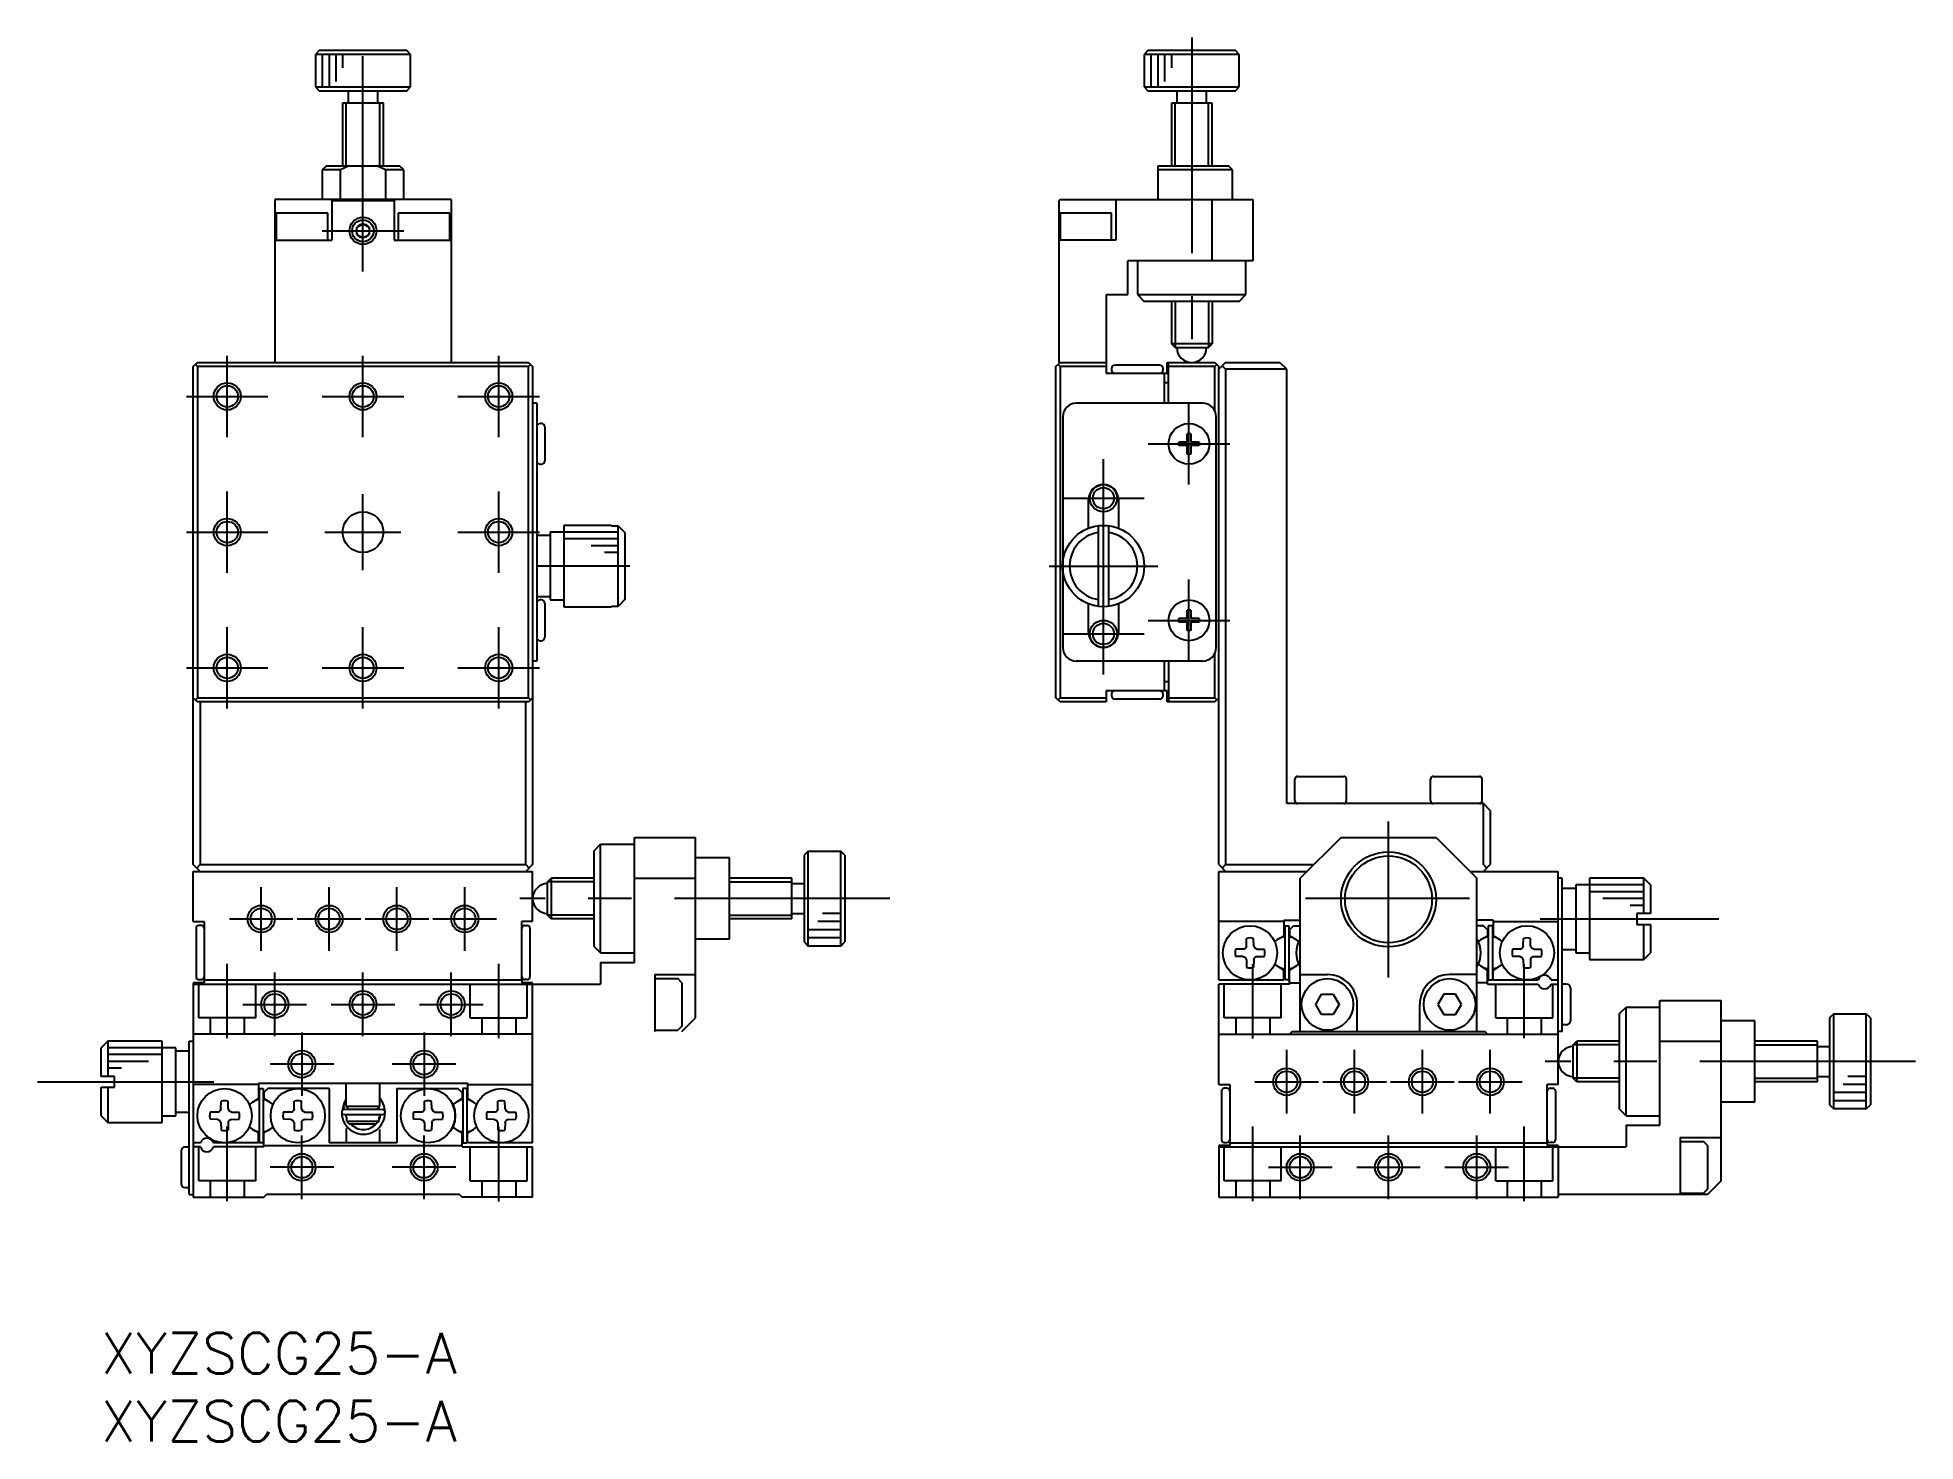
# Model space of a CAD drawing. Extents: x -5 to 134, y -8 to 95.
import ezdxf

# ---------------------------------------------------------------- set-up
doc = ezdxf.new("R2010")
doc.units = 0
doc.header["$LTSCALE"] = 0.5
doc.linetypes.add('CENTER', pattern=[50.8, 31.75, -6.35, 6.35, -6.35])
doc.linetypes.add('DASHED', pattern=[19.05, 12.7, -6.35])
for name, color, linetype in [('MSM_CENTER', 1, 'CENTER'), ('MSM_CONTINUOUS', 7, 'CONTINUOUS'), ('MSM_DASHED', 4, 'DASHED'), ('MSM_NARROW', 5, 'CONTINUOUS'), ('MSM_PART_NUMBER', 7, 'CONTINUOUS')]:
    doc.layers.add(name, color=color, linetype=linetype)
doc.styles.get("Standard").update_dxf_attribs({"font": 'txt.shx', "height": 3, "bigfont": 'bigfont.shx'})

msp = doc.modelspace()

# ---------------------------------------------------------------- linework, layer by layer
at = {"layer": 'MSM_CENTER'}
for p, q in [((19.300001, 78.2), (19.300001, 95.44)), ((80.356036, 95.44), (80.356036, 71.5)), ((16.300001, 81.2), (22.300001, 81.2)), ((9.300001, 66), (9.300001, 72)), ((19.300001, 66), (19.300001, 72)), ((29.300001, 66), (29.300001, 72)), ((6.300001, 69), (12.300001, 69)), ((16.300001, 69), (22.300001, 69)), ((26.300001, 69), (32.300001, 69)), ((80.156036, 62.5), (80.156036, 68.5)), ((77.156036, 65.5), (83.156036, 65.5)), ((73.856036, 48.5), (73.856036, 64.5)), ((9.300001, 56), (9.300001, 62)), ((19.300001, 56.2), (19.300001, 61.8)), ((29.300001, 56), (29.300001, 62)), ((70.856036, 61.5), (76.856036, 61.5)), ((6.300001, 59), (12.300001, 59)), ((16.500001, 59), (22.100001, 59)), ((26.300001, 59), (32.300001, 59)), ((38.950001, 56.5), (32.100001, 56.5)), ((69.856036, 56.5), (77.856036, 56.5)), ((80.156036, 49.5), (80.156036, 55.5)), ((9.300001, 46), (9.300001, 52)), ((19.300001, 46), (19.300001, 52)), ((29.300001, 46), (29.300001, 52)), ((70.856036, 51.5), (76.856036, 51.5)), ((77.156036, 52.5), (83.156036, 52.5)), ((6.300001, 49), (12.300001, 49)), ((16.300001, 49), (22.300001, 49)), ((26.300001, 49), (32.300001, 49)), ((94.856036, 26.195501), (94.856036, 37.680002)), ((11.800001, 28.156902), (11.800001, 32.843098)), ((16.800001, 28.156902), (16.800001, 32.843098)), ((21.800001, 28.156902), (21.800001, 32.843098)), ((26.800001, 28.156902), (26.800001, 32.843098)), ((58.122149, 32.000001), (30.845162, 32.000001)), ((100.815735, 32.000001), (88.750437, 32.000001)), ((9.456903, 30.5), (14.143099, 30.5)), ((14.456903, 30.5), (19.143099, 30.5)), ((19.456903, 30.5), (24.143099, 30.5)), ((24.456903, 30.5), (29.143099, 30.5)), ((106.023046, 30.5), (119.183559, 30.5)), ((9.300001, 21.707683), (9.300001, 27.2)), ((12.800001, 21.856902), (12.800001, 26.543098)), ((19.300001, 21.856902), (19.300001, 26.543098)), ((25.800001, 21.856902), (25.800001, 26.543098)), ((29.300001, 21.707683), (29.300001, 27.2)), ((84.856033, 21.681053), (84.856033, 27.173371)), ((104.856036, 21.707683), (104.856036, 27.2)), ((10.456903, 24.2), (15.143099, 24.2)), ((16.956903, 24.2), (21.643099, 24.2)), ((23.456903, 24.2), (28.143099, 24.2)), ((14.800001, 22.143098), (14.800001, 17.456902)), ((23.800001, 22.143098), (23.800001, 17.456902)), ((87.356036, 16.156902), (87.356036, 20.843098)), ((92.356036, 16.156902), (92.356036, 20.843098)), ((97.356036, 16.156902), (97.356036, 20.843098)), ((102.356036, 16.156902), (102.356036, 20.843098)), ((17.143099, 19.8), (12.456903, 19.8)), ((26.143099, 19.8), (21.456903, 19.8)), ((133.678184, 20.000001), (106.401197, 20.000001)), ((-4.67617, 18.5), (8.322807, 18.5)), ((85.012938, 18.5), (89.699134, 18.5)), ((90.012938, 18.5), (94.699134, 18.5)), ((95.012938, 18.5), (99.699134, 18.5)), ((100.012938, 18.5), (104.699134, 18.5)), ((9.300001, 9.707682), (9.300001, 15.2)), ((14.800001, 9.856902), (14.800001, 14.543098)), ((23.800001, 9.856902), (23.800001, 14.543098)), ((29.300004, 9.681053), (29.300004, 15.173371)), ((84.856036, 9.707683), (84.856036, 15.2)), ((88.356036, 9.856902), (88.356036, 14.543098)), ((94.856036, 9.856902), (94.856036, 14.543098)), ((101.356036, 9.856902), (101.356036, 14.543098)), ((104.856036, 9.707683), (104.856036, 15.2)), ((17.143099, 12.2), (12.456903, 12.2)), ((26.143099, 12.2), (21.456903, 12.2)), ((86.012938, 12.2), (90.699134, 12.2)), ((92.512938, 12.2), (97.199134, 12.2)), ((99.012938, 12.2), (103.699134, 12.2))]:
    msp.add_line(p, q, dxfattribs=at)
at = {"layer": 'MSM_CONTINUOUS'}
for p, q in [((16.100001, 94.5), (15.800001, 94.2)), ((22.800001, 94.2), (15.800001, 94.2)), ((15.800001, 94.2), (15.800001, 91.8)), ((16.100001, 94.5), (22.500001, 94.5)), ((22.800001, 94.2), (22.500001, 94.5)), ((22.800001, 91.8), (22.800001, 94.2)), ((77.156036, 94.5), (76.856036, 94.2)), ((83.856036, 94.2), (76.856036, 94.2)), ((76.856036, 94.2), (76.856036, 91.8)), ((77.156036, 94.5), (83.556036, 94.5)), ((83.856036, 94.2), (83.556036, 94.5)), ((83.856036, 91.8), (83.856036, 94.2)), ((15.800001, 91.8), (22.800001, 91.8)), ((15.800001, 91.8), (16.100001, 91.5)), ((22.500001, 91.5), (16.100001, 91.5)), ((18.200001, 91.5), (18.200001, 90.6)), ((20.400001, 90.6), (20.400001, 91.5)), ((22.500001, 91.5), (22.800001, 91.8)), ((76.856036, 91.8), (83.856036, 91.8)), ((76.856036, 91.8), (77.156036, 91.5)), ((83.556036, 91.5), (77.156036, 91.5)), ((79.256036, 91.5), (79.256036, 90.6)), ((81.456036, 90.6), (81.456036, 91.5)), ((83.556036, 91.5), (83.856036, 91.8)), ((17.800001, 90.6), (17.800001, 86.000019)), ((20.800001, 90.6), (17.800001, 90.6)), ((20.800001, 86.000019), (20.800001, 90.6)), ((81.856036, 90.6), (78.856036, 90.6)), ((78.856036, 90.6), (78.856036, 86.000019)), ((81.856036, 86.000019), (81.856036, 90.6)), ((16.600001, 86), (16.300001, 85.7)), ((16.600001, 86), (22.000001, 86)), ((18.280197, 86), (17.641689, 85.7)), ((20.958314, 85.7), (20.319805, 86)), ((22.300001, 85.7), (22.000001, 86)), ((77.856036, 86), (83.056036, 86)), ((77.856036, 86), (77.856036, 83.5)), ((83.356036, 85.7), (83.056036, 86)), ((17.641689, 85.7), (16.300001, 85.7)), ((16.300001, 85.7), (16.300001, 83.5)), ((17.641689, 83.5), (17.641689, 85.7)), ((22.300001, 85.7), (20.958314, 85.7)), ((20.958314, 85.7), (20.958314, 83.5)), ((22.300001, 83.5), (22.300001, 85.7)), ((83.356036, 85.7), (77.856036, 85.7)), ((83.356036, 83.5), (83.356036, 85.7)), ((25.800001, 83.5), (12.800001, 83.5)), ((12.800001, 83.5), (12.800001, 71.5)), ((17.000001, 83.5), (17.000001, 80.5)), ((21.600001, 83.4), (17.000001, 83.4)), ((21.600001, 83.5), (21.600001, 80.5)), ((25.800001, 83.5), (25.800001, 71.5)), ((70.656036, 83.5), (70.556036, 83.4)), ((70.556036, 83.4), (70.556036, 71.5)), ((70.656036, 83.5), (84.856036, 83.5)), ((74.756036, 83.5), (74.756036, 80.5)), ((81.856036, 79), (81.856036, 83.5)), ((84.856036, 83.5), (84.856036, 79)), ((16.699923, 82.5), (12.900001, 82.5)), ((12.900001, 82.5), (12.900001, 80.5)), ((16.700001, 80.5), (16.700001, 82.5)), ((18.850001, 81.459806), (19.300001, 81.719614)), ((19.300001, 81.719615), (19.750001, 81.459807)), ((25.699923, 82.5), (21.900001, 82.5)), ((21.900001, 82.5), (21.900001, 80.5)), ((25.700001, 80.5), (25.700001, 82.5)), ((70.656036, 82.5), (70.656036, 80.5)), ((74.456036, 82.5), (70.656036, 82.5)), ((74.456036, 80.5), (74.456036, 82.5)), ((12.800001, 80.5), (17.000001, 80.5)), ((18.850001, 80.940192), (18.850001, 81.459807)), ((18.850001, 80.940192), (19.300001, 80.680384)), ((19.300001, 80.680384), (19.750001, 80.940192)), ((19.750001, 81.459807), (19.750001, 80.940192)), ((21.600001, 80.5), (25.800001, 80.5)), ((74.756036, 80.5), (70.556036, 80.5)), ((75.656036, 76.5), (75.656036, 79)), ((84.856036, 79), (75.656036, 79)), ((76.356036, 79), (76.356036, 76.5)), ((84.356036, 76.5), (84.356036, 79)), ((74.056036, 76.5), (75.656036, 76.5)), ((74.056036, 76.5), (74.056036, 70.7)), ((76.356036, 76.5), (76.856036, 76)), ((76.356036, 76.5), (84.356036, 76.5)), ((83.856036, 76), (84.356036, 76.5)), ((83.856036, 76), (76.856036, 76)), ((78.856036, 76.000001), (78.856036, 72.8705)), ((81.856036, 76.000001), (81.856036, 72.8705)), ((81.856036, 72.8705), (78.856036, 72.8705)), ((78.856036, 72.8705), (79.126536, 72.6)), ((79.126536, 72.6), (81.585536, 72.6)), ((81.585536, 72.6), (81.856036, 72.8705)), ((6.800001, 71.2), (7.100001, 71.5)), ((6.800001, 34.5), (6.800001, 71.2)), ((7.100001, 71.2), (6.950001, 71.35)), ((7.100001, 71.5), (31.500001, 71.5)), ((31.500001, 71.2), (7.100001, 71.2)), ((7.100001, 71.2), (7.100001, 46.8)), ((31.500001, 71.5), (31.800001, 71.2)), ((31.500001, 71.2), (31.650001, 71.35)), ((31.500001, 46.8), (31.500001, 71.2)), ((31.800001, 71.2), (31.800001, 34.5)), ((70.356036, 71.2), (70.656036, 71.5)), ((70.356036, 46.8), (70.356036, 71.2)), ((70.656036, 71.2), (70.506036, 71.35)), ((70.556036, 71.5), (74.056036, 71.5)), ((70.656036, 71.2), (70.656036, 46.8)), ((74.056036, 71.2), (70.656036, 71.2)), ((74.056036, 70.7), (78.556036, 70.7)), ((74.456036, 71.05), (74.456036, 70.95)), ((78.006036, 71.3), (74.706036, 71.3)), ((78.256036, 70.95), (78.256036, 71.05)), ((78.356036, 68.5), (78.356036, 70.7)), ((78.556036, 70.7), (78.556036, 71.5)), ((78.556036, 71.5), (82.056036, 71.5)), ((78.656036, 68.5), (78.656036, 71.5)), ((82.056036, 71.2), (78.656036, 71.2)), ((82.056036, 71.5), (82.356036, 71.2)), ((82.206036, 71.35), (82.056036, 71.2)), ((82.056036, 67.935889), (82.056036, 71.2)), ((82.856036, 71.5), (82.356036, 71)), ((82.356036, 34.5), (82.356036, 71.2)), ((82.606036, 71.25), (82.856036, 71)), ((82.856036, 71.5), (86.856036, 71.5)), ((82.856036, 71), (82.856036, 34.5)), ((87.356036, 71), (82.856036, 71)), ((87.356036, 71), (86.856036, 71.5)), ((87.356036, 39), (87.356036, 71)), ((78.656036, 70), (78.356036, 70)), ((32.100001, 68.5), (31.800001, 68.5)), ((32.100001, 68.5), (32.100001, 49.5)), ((81.156036, 68.5), (71.856036, 68.5)), ((32.450001, 67), (32.350001, 67)), ((32.700001, 66.75), (32.700001, 64.25)), ((70.856036, 67.5), (70.856036, 50.5)), ((82.156036, 50.5), (82.156036, 67.5)), ((79.406036, 65.375), (79.406036, 65.625)), ((80.031036, 65.625), (79.406036, 65.625)), ((80.031036, 65.375), (79.406036, 65.375)), ((80.031036, 65.625), (80.031036, 66.25)), ((80.281036, 66.25), (80.031036, 66.25)), ((80.031036, 64.75), (80.031036, 65.375)), ((80.281036, 66.25), (80.281036, 65.625)), ((80.906036, 65.625), (80.281036, 65.625)), ((80.281036, 65.375), (80.281036, 64.75)), ((80.906036, 65.375), (80.281036, 65.375)), ((80.906036, 65.625), (80.906036, 65.375)), ((32.350001, 64), (32.450001, 64)), ((80.281036, 64.75), (80.031036, 64.75)), ((72.756036, 59.291057), (72.756036, 61.4)), ((74.956036, 61.4), (74.956036, 59.291057)), ((37.600001, 59.5), (34.100001, 59.5)), ((34.100001, 59.5), (34.100001, 53.5)), ((37.600001, 59.5), (37.600001, 59.473213)), ((33.100001, 58.75), (32.100001, 58.75)), ((34.100001, 59), (33.100001, 59)), ((33.100001, 59), (33.100001, 54)), ((37.600001, 59.473213), (38.100001, 59.473213)), ((38.100001, 53.526786), (38.100001, 59.473213)), ((38.100001, 59.473213), (38.600001, 58.967792)), ((38.600001, 58.967792), (38.600001, 54.032207)), ((73.456036, 59.473213), (73.456036, 53.526786)), ((74.256036, 53.526786), (74.256036, 59.473213)), ((32.100001, 54.25), (33.100001, 54.25)), ((32.450001, 54), (32.350001, 54)), ((33.100001, 54), (34.100001, 54)), ((38.600001, 54.032207), (38.100001, 53.526786)), ((32.700001, 53.75), (32.700001, 51.25)), ((34.100001, 53.5), (37.600001, 53.5)), ((37.600001, 53.526786), (37.600001, 53.5)), ((38.100001, 53.526786), (37.600001, 53.526786)), ((72.756036, 51.6), (72.756036, 53.708942)), ((74.956036, 53.708942), (74.956036, 51.6)), ((79.406036, 52.375), (79.406036, 52.625)), ((80.031036, 52.625), (79.406036, 52.625)), ((80.031036, 52.625), (80.031036, 53.25)), ((80.281036, 53.25), (80.031036, 53.25)), ((80.281036, 53.25), (80.281036, 52.625)), ((80.906036, 52.625), (80.281036, 52.625)), ((80.906036, 52.625), (80.906036, 52.375)), ((80.031036, 52.375), (79.406036, 52.375)), ((80.031036, 51.75), (80.031036, 52.375)), ((80.281036, 51.75), (80.031036, 51.75)), ((80.281036, 52.375), (80.281036, 51.75)), ((80.906036, 52.375), (80.281036, 52.375)), ((32.350001, 51), (32.450001, 51)), ((82.056036, 46.8), (82.056036, 50.06411)), ((32.100001, 49.5), (31.800001, 49.5)), ((81.156036, 49.5), (71.856036, 49.5)), ((78.356036, 47.3), (78.356036, 49.5)), ((78.656036, 49.5), (78.656036, 46.5)), ((78.556036, 47.3), (74.056036, 47.3)), ((74.056036, 47.3), (74.056036, 46.5)), ((74.456036, 47.05), (74.456036, 46.95)), ((78.256036, 46.95), (78.256036, 47.05)), ((78.356036, 48), (78.656036, 48)), ((78.556036, 46.5), (78.556036, 47.3)), ((6.800001, 46.8), (7.100001, 46.5)), ((6.950001, 46.65), (7.100001, 46.8)), ((7.100001, 46.8), (31.500001, 46.8)), ((31.500001, 46.5), (7.100001, 46.5)), ((7.300001, 46.5), (7.300001, 34.5)), ((31.300001, 34.5), (31.300001, 46.5)), ((31.650001, 46.65), (31.500001, 46.8)), ((31.500001, 46.5), (31.800001, 46.8)), ((70.656036, 46.5), (70.356036, 46.8)), ((70.506036, 46.65), (70.656036, 46.8)), ((70.656036, 46.8), (74.056036, 46.8)), ((74.056036, 46.5), (70.656036, 46.5)), ((78.006036, 46.7), (74.706036, 46.7)), ((82.056036, 46.5), (78.556036, 46.5)), ((78.656036, 46.8), (82.056036, 46.8)), ((82.056036, 46.8), (82.206036, 46.65)), ((82.356036, 46.8), (82.056036, 46.5)), ((87.956036, 39.2), (87.956036, 40.8)), ((88.156036, 41), (91.556036, 41)), ((91.756036, 39.2), (91.756036, 40.8)), ((97.956036, 39.2), (97.956036, 40.8)), ((98.156036, 41), (101.556036, 41)), ((101.756036, 39.2), (101.756036, 40.8)), ((101.856036, 39), (87.356036, 39)), ((101.856036, 34.5), (101.856036, 39)), ((102.356036, 38.5), (101.856036, 39)), ((102.356036, 38.5), (102.356036, 34.5)), ((36.300002, 35.500001), (36.800002, 36.000001)), ((36.800002, 28.000002), (36.800002, 36.000001)), ((36.800002, 36.000001), (39.300002, 36.000001)), ((39.300002, 36.500001), (43.800002, 36.500001)), ((39.300002, 27.3), (39.300002, 36.500001)), ((43.800002, 23.2), (43.800002, 36.500001)), ((91.356036, 36.500001), (88.356036, 33.500001)), ((91.356036, 36.500001), (98.356036, 36.500001)), ((98.356036, 36.500001), (101.356036, 33.500001)), ((36.300002, 35.500001), (36.300002, 28.500002)), ((46.300002, 35.000001), (43.800002, 35.000001)), ((46.300002, 29.000001), (46.300002, 35.000001)), ((52.100002, 35.500001), (51.800002, 35.200001)), ((51.800002, 35.200001), (51.800002, 28.800001)), ((52.100002, 28.500001), (52.100002, 35.500001)), ((52.100002, 35.500001), (54.500002, 35.500001)), ((54.500002, 28.500001), (54.500002, 35.500001)), ((54.800002, 35.200001), (54.500002, 35.500001)), ((54.800002, 35.200001), (54.800002, 28.800001)), ((7.300001, 34), (6.800001, 34.5)), ((6.800001, 34), (31.800001, 34)), ((6.800001, 30.3), (6.800001, 34)), ((7.050001, 34.25), (7.300001, 34.5)), ((7.300001, 34.5), (31.300001, 34.5)), ((31.300001, 34.5), (31.550001, 34.25)), ((31.800001, 34.5), (31.300001, 34)), ((31.800001, 30.3), (31.800001, 34)), ((32.900001, 33.229501), (33.170501, 33.500001)), ((32.900001, 30.770501), (32.900001, 33.229501)), ((33.170501, 33.500001), (33.170501, 30.500001)), ((36.300002, 33.500001), (33.170501, 33.500001)), ((39.300002, 33.500001), (43.800002, 33.500001)), ((50.900002, 33.500001), (46.300002, 33.500001)), ((50.900002, 30.500001), (50.900002, 33.500001)), ((82.356036, 34.5), (82.856036, 34)), ((82.356036, 26.000002), (82.356036, 34)), ((82.356036, 34), (88.856035, 34)), ((82.856036, 34.5), (82.606036, 34.25)), ((82.856036, 34.5), (89.356035, 34.5)), ((88.356036, 22.2), (88.356036, 33.500001)), ((100.856037, 34), (107.356036, 34)), ((101.356036, 22.2), (101.356036, 33.500001)), ((102.106036, 34.25), (101.856036, 34.5)), ((101.856036, 34), (102.356036, 34.5)), ((107.356036, 18.3), (107.356036, 34)), ((107.656037, 33.5), (107.356036, 33.5)), ((107.656037, 22.2), (107.656037, 33.5)), ((113.656037, 33.5), (109.656037, 33.5)), ((109.656037, 33.5), (109.656037, 27.5)), ((113.656037, 30.9), (113.656037, 33.5)), ((114.156037, 33), (113.656037, 33.5)), ((50.900002, 33.100001), (51.800002, 33.100001)), ((108.656037, 32.75), (107.656037, 32.75)), ((109.656037, 33), (108.656037, 33)), ((108.656037, 33), (108.656037, 28)), ((114.156037, 33), (114.156037, 30.9)), ((33.170501, 30.500001), (32.900001, 30.770501)), ((36.300002, 30.500001), (33.170501, 30.500001)), ((50.900002, 30.500001), (46.300002, 30.500001)), ((50.900002, 30.900001), (51.800002, 30.900001)), ((113.156037, 30.9), (113.156037, 30.1)), ((114.156037, 30.9), (113.156037, 30.9)), ((6.800001, 30.3), (7.600003, 30.3)), ((7, 29.826631), (7, 26.226631)), ((7.4, 30.026631), (7.2, 30.026631)), ((7.6, 29.82663), (7.6, 26.22663)), ((7.600003, 30.3), (7.600003, 25.8)), ((31.000001, 26.000002), (31.000001, 30.3)), ((31.800001, 30.3), (31.000001, 30.3)), ((31.200001, 30.02663), (31.400001, 30.02663)), ((31.600001, 29.82663), (31.600001, 26.22663)), ((87.156034, 30.3), (82.356036, 30.3)), ((84.386126, 28.501259), (84.396033, 29.068831)), ((84.92594, 28.501259), (84.916033, 29.068831)), ((86.758725, 29.03453), (87.156034, 29.263917)), ((87.156034, 30.4), (87.156034, 29.263917)), ((87.156034, 30.4), (88.356036, 30.4)), ((87.206033, 30), (87.206033, 26)), ((87.206033, 30), (87.506033, 30)), ((87.506033, 30), (87.506033, 26)), ((87.556033, 29.7), (87.856033, 30)), ((87.556033, 29.7), (87.556033, 29.263917)), ((87.953342, 29.03453), (87.556033, 29.263917)), ((87.856033, 30), (88.356036, 30)), ((102.556036, 30.4), (101.356036, 30.4)), ((101.856037, 30), (101.356036, 30)), ((101.758731, 29.03453), (102.15604, 29.263917)), ((102.156037, 29.7), (101.856037, 30)), ((102.156037, 29.7), (102.156037, 29.263917)), ((102.206036, 30), (102.206036, 26)), ((102.506036, 30), (102.206036, 30)), ((102.506036, 30), (102.506036, 26)), ((102.556036, 30.4), (102.556036, 29.263917)), ((102.556036, 30.3), (107.356033, 30.3)), ((102.953348, 29.03453), (102.556039, 29.263917)), ((104.786129, 28.501259), (104.796036, 29.068831)), ((105.325943, 28.501259), (105.316036, 29.068831)), ((113.156037, 30.1), (114.156037, 30.1)), ((113.656037, 27.5), (113.656037, 30.1)), ((114.156037, 30.1), (114.156037, 28)), ((36.800002, 28.000002), (36.300002, 28.500002)), ((36.800002, 28.000002), (39.300002, 28.000002)), ((46.300002, 29.000001), (43.800002, 29.000001)), ((51.800002, 28.800001), (52.100002, 28.500001)), ((54.500002, 28.500001), (52.100002, 28.500001)), ((54.500002, 28.500001), (54.800002, 28.800001)), ((84.154775, 28.269907), (83.587202, 28.26)), ((84.154775, 27.730093), (83.587202, 27.74)), ((84.154775, 28.269907), (84.314854, 28.341179)), ((84.154775, 27.730093), (84.314854, 27.658821)), ((84.386126, 28.501259), (84.314854, 28.341179)), ((84.92594, 28.501259), (84.997212, 28.341179)), ((85.157292, 28.269907), (84.997212, 28.341179)), ((85.157292, 27.730093), (84.997212, 27.658821)), ((85.157292, 28.269907), (85.724864, 28.26)), ((85.157292, 27.730093), (85.724864, 27.74)), ((104.554778, 28.269907), (103.987205, 28.26)), ((104.554778, 27.730093), (103.987205, 27.74)), ((104.554778, 28.269907), (104.714857, 28.341179)), ((104.554778, 27.730093), (104.714857, 27.658821)), ((104.786129, 28.501259), (104.714857, 28.341179)), ((105.325943, 28.501259), (105.397215, 28.341179)), ((105.557295, 28.269907), (105.397215, 28.341179)), ((105.557295, 27.730093), (105.397215, 27.658821)), ((105.557295, 28.269907), (106.124867, 28.26)), ((105.557295, 27.730093), (106.124867, 27.74)), ((107.656037, 28.25), (108.656037, 28.25)), ((108.656037, 28), (109.656037, 28)), ((113.656037, 27.5), (114.156037, 28)), ((36.800001, 27.3), (39.300002, 27.3)), ((36.800001, 27.3), (36.800001, 25.7)), ((40.800002, 26.4), (40.800002, 22.2)), ((40.800002, 26.4), (43.800002, 26.4)), ((84.386126, 27.498742), (84.314854, 27.658821)), ((84.386126, 27.498742), (84.396033, 26.931169)), ((84.92594, 27.498742), (84.916033, 26.931169)), ((84.92594, 27.498742), (84.997212, 27.658821)), ((87.156034, 26.736085), (86.758726, 26.965472)), ((87.156034, 26.000002), (87.156034, 26.736085)), ((87.95334, 26.965472), (87.556033, 26.736085)), ((87.556033, 25.7), (87.556033, 26.733656)), ((88.356036, 26.4), (90.356036, 26.4)), ((101.356036, 26.4), (99.356036, 26.4)), ((101.758732, 26.965472), (102.15604, 26.736085)), ((102.156037, 25.7), (102.156037, 26.733656)), ((102.556036, 26.000002), (102.556036, 26.736085)), ((102.556039, 26.736085), (102.953346, 26.965472)), ((104.786129, 27.498742), (104.714857, 27.658821)), ((104.786129, 27.498742), (104.796036, 26.931169)), ((105.325943, 27.498742), (105.316036, 26.931169)), ((105.325943, 27.498742), (105.397215, 27.658821)), ((109.656037, 27.5), (113.656037, 27.5)), ((7.600003, 25.8), (6.800001, 25.8)), ((6.800001, 25.8), (6.800001, 10)), ((6.800001, 25.7), (36.800001, 25.7)), ((7.2, 26.026631), (7.4, 26.026631)), ((7.600003, 26.000002), (31.000001, 26.000002)), ((30.999999, 26.000002), (30.999999, 25.8)), ((31.800001, 25.8), (30.999999, 25.8)), ((31.400001, 26.02663), (31.200001, 26.02663)), ((31.800001, 14.000002), (31.800001, 25.8)), ((40.800002, 26.100001), (42.500001, 26.100001)), ((42.800002, 25.8), (42.500001, 26.100001)), ((42.800002, 25.8), (42.800002, 22.600001)), ((82.356036, 26.000002), (87.156034, 26.000002)), ((87.556033, 25.7), (82.356036, 25.7)), ((82.356036, 18.3), (82.356036, 25.7)), ((87.506033, 26), (87.206033, 26)), ((87.556033, 25.8), (88.356036, 25.8)), ((89.49001, 24.2), (89.923024, 24.95)), ((89.923024, 24.95), (90.789048, 24.95)), ((90.789048, 24.95), (91.222062, 24.2)), ((98.923024, 24.95), (98.49001, 24.2)), ((99.789048, 24.95), (98.923024, 24.95)), ((100.222062, 24.2), (99.789048, 24.95)), ((102.156037, 25.8), (101.356036, 25.8)), ((102.156037, 25.7), (105.879067, 25.7)), ((102.206036, 26), (102.506036, 26)), ((102.556036, 26.000002), (105.879067, 26.000002)), ((106.833005, 26.000002), (107.356036, 26.000002)), ((106.833006, 25.7), (107.356036, 25.7)), ((107.956037, 25.7), (107.656037, 25.7)), ((108.256037, 25.4), (108.256037, 23)), ((89.923024, 23.450001), (89.49001, 24.2)), ((91.222062, 24.2), (90.789048, 23.450001)), ((92.556036, 22.2), (92.556036, 24.2)), ((97.156036, 22.2), (97.156036, 24.2)), ((98.49001, 24.2), (98.923024, 23.450001)), ((99.789048, 23.450001), (100.222062, 24.2)), ((111.856037, 23.500001), (112.356037, 24.000001)), ((112.356037, 16.000002), (112.356037, 24.000001)), ((112.356037, 24.000001), (114.856037, 24.000001)), ((114.856037, 24.500001), (119.356037, 24.500001)), ((114.856037, 15.3), (114.856037, 24.500001)), ((119.356037, 11.2), (119.356037, 24.500001)), ((40.800002, 22.3), (42.500001, 22.3)), ((42.800002, 22.600001), (42.500001, 22.3)), ((42.800002, 22.2), (43.800002, 23.2)), ((87.756033, 22.2), (87.556033, 22)), ((87.756033, 22.2), (101.956036, 22.2)), ((90.789048, 23.450001), (89.923024, 23.450001)), ((98.923024, 23.450001), (99.789048, 23.450001)), ((102.156036, 22), (101.956036, 22.2)), ((107.656037, 22.2), (107.356036, 22.2)), ((107.956037, 22.7), (107.656037, 22.7)), ((111.856037, 23.500001), (111.856037, 16.500002)), ((121.856037, 23.000001), (119.356037, 23.000001)), ((121.856037, 17.000001), (121.856037, 23.000001)), ((127.656037, 23.500001), (127.356037, 23.200001)), ((127.356037, 23.200001), (127.356037, 16.800001)), ((127.656037, 16.500001), (127.656037, 23.500001)), ((127.656037, 23.500001), (130.056037, 23.500001)), ((130.056037, 16.500001), (130.056037, 23.500001)), ((130.356037, 23.200001), (130.056037, 23.500001)), ((130.356037, 23.200001), (130.356037, 16.800001)), ((0.5, 21.5), (0, 21)), ((0, 18.9), (0, 21)), ((0.5, 21.5), (0.5, 18.9)), ((4.5, 21.5), (0.5, 21.5)), ((4.5, 15.5), (4.5, 21.5)), ((5.5, 21), (4.5, 21)), ((5.5, 16), (5.5, 21)), ((6.5, 10.2), (6.5, 21.5)), ((6.5, 21.5), (6.800001, 21.5)), ((31.800001, 22), (6.800001, 22)), ((82.356036, 22), (107.356036, 22)), ((108.456036, 21.229501), (108.726536, 21.500001)), ((108.456036, 18.770501), (108.456036, 21.229501)), ((108.726536, 21.500001), (108.726536, 18.500001)), ((111.856037, 21.500001), (108.726536, 21.500001)), ((114.856037, 21.500001), (119.356037, 21.500001)), ((126.456037, 21.500001), (121.856037, 21.500001)), ((126.456037, 18.500001), (126.456037, 21.500001)), ((126.456037, 21.100001), (127.356037, 21.100001)), ((6.5, 20.75), (5.5, 20.75)), ((1, 18.9), (0, 18.9)), ((0, 16), (0, 18.1)), ((0, 18.1), (1, 18.1)), ((0.5, 18.1), (0.5, 15.5)), ((1, 18.1), (1, 18.9)), ((11.600001, 18.3), (6.800004, 18.3)), ((11.600001, 18.4), (27.000003, 18.4)), ((11.600001, 18.4), (11.600001, 17.263917)), ((11.650001, 18), (11.650001, 14)), ((11.650001, 18), (11.950001, 18)), ((11.950001, 18), (11.950001, 14)), ((12, 17.7), (12.3, 18)), ((16.800001, 18), (12.3, 18)), ((16.800001, 18), (16.800001, 14.000002)), ((18.030001, 18.4), (18.030001, 16.7)), ((20.530001, 16.7), (20.530001, 18.4)), ((21.800001, 18), (21.800001, 14.000002)), ((21.800001, 18), (26.300004, 18)), ((26.600004, 17.7), (26.300004, 18)), ((26.650004, 18), (26.650004, 14)), ((26.950004, 18), (26.650004, 18)), ((26.950004, 18), (26.950004, 14)), ((27.000003, 18.4), (27.000003, 17.263917)), ((27.000003, 18.3), (31.800001, 18.3)), ((82.356036, 18.3), (83.156038, 18.3)), ((82.956035, 18.026631), (82.756035, 18.026631)), ((83.156038, 18.3), (83.156038, 13.8)), ((106.556036, 14.000002), (106.556036, 18.3)), ((107.356036, 18.3), (106.556036, 18.3)), ((106.756036, 18.02663), (106.956036, 18.02663)), ((108.726536, 18.500001), (108.456036, 18.770501)), ((111.856037, 18.500001), (108.726536, 18.500001)), ((126.456037, 18.500001), (121.856037, 18.500001)), ((126.456037, 18.900001), (127.356037, 18.900001)), ((8.830094, 16.501259), (8.840001, 17.068831)), ((9.369908, 16.501259), (9.360001, 17.068831)), ((11.202689, 17.03453), (11.599998, 17.263917)), ((12.397306, 17.03453), (11.999997, 17.263917)), ((12, 17.7), (12, 17.263917)), ((14.230094, 16.501259), (14.240001, 17.068831)), ((14.769908, 16.501259), (14.760001, 17.068831)), ((17.920043, 16.984844), (17.731266, 16.295189)), ((17.875679, 16.787712), (17.874174, 16.75437)), ((17.874174, 16.75437), (17.874334, 16.720995)), ((17.874334, 16.720995), (17.876159, 16.687669)), ((17.878846, 16.820938), (17.875679, 16.787712)), ((17.876159, 16.687669), (17.879645, 16.654473)), ((17.883666, 16.853969), (17.878846, 16.820938)), ((17.879645, 16.654473), (17.884782, 16.62149)), ((17.89013, 16.886721), (17.883666, 16.853969)), ((17.884782, 16.62149), (17.891559, 16.588799)), ((17.89822, 16.919115), (17.89013, 16.886721)), ((17.907918, 16.951071), (17.89822, 16.919115)), ((17.9192, 16.98251), (17.907918, 16.951071)), ((17.932039, 17.013354), (17.9192, 16.98251)), ((17.946403, 17.043528), (17.932039, 17.013354)), ((17.962256, 17.072956), (17.946403, 17.043528)), ((17.978613, 17.100077), (17.962256, 17.072956)), ((17.978446, 17.099731), (17.979413, 17.10076)), ((17.979413, 17.10076), (17.981365, 17.101154)), ((17.981365, 17.101154), (17.984289, 17.100911)), ((17.983831, 17.106831), (17.98471, 17.108327)), ((17.984289, 17.100911), (17.988165, 17.100033)), ((17.98471, 17.108327), (18.029977, 17.09247)), ((18.029982, 17.161227), (17.988143, 17.100046)), ((17.988165, 17.100033), (17.991713, 17.098951)), ((17.991713, 17.098951), (17.995777, 17.097513)), ((17.995777, 17.097513), (18.000342, 17.095724)), ((18.000342, 17.095724), (18.00539, 17.093592)), ((18.00539, 17.093592), (18.010902, 17.091125)), ((18.010902, 17.091125), (18.016857, 17.088332)), ((18.016857, 17.088332), (18.023231, 17.085224)), ((18.023231, 17.085224), (18.030001, 17.081812)), ((18.030001, 16.7), (20.530001, 16.7)), ((18.030001, 16.7), (18.269729, 16.460272)), ((20.291971, 16.46197), (20.530001, 16.7)), ((20.434703, 16.604581), (20.500415, 16.457943)), ((23.830094, 16.501259), (23.840001, 17.068831)), ((24.369908, 16.501259), (24.360001, 17.068831)), ((26.202695, 17.03453), (26.600004, 17.263917)), ((26.600004, 17.7), (26.600004, 17.263917)), ((27.397312, 17.03453), (27.000003, 17.263917)), ((29.230097, 16.501259), (29.240004, 17.068831)), ((29.769911, 16.501259), (29.760004, 17.068831)), ((82.556035, 17.826631), (82.556035, 14.226631)), ((83.156035, 17.82663), (83.156035, 14.22663)), ((107.156036, 17.82663), (107.156036, 14.22663)), ((121.856037, 17.000001), (119.356037, 17.000001)), ((127.356037, 16.800001), (127.656037, 16.500001)), ((130.056037, 16.500001), (130.356037, 16.800001)), ((0, 16), (0.5, 15.5)), ((0.5, 15.5), (4.5, 15.5)), ((4.5, 16), (5.5, 16)), ((5.5, 16.25), (6.5, 16.25)), ((8.598742, 16.269907), (8.03117, 16.26)), ((8.598742, 15.730093), (8.03117, 15.74)), ((8.598742, 16.269907), (8.758822, 16.341179)), ((8.598742, 15.730093), (8.758822, 15.658821)), ((8.830094, 16.501259), (8.758822, 16.341179)), ((8.830094, 15.498742), (8.758822, 15.658821)), ((8.830094, 15.498742), (8.840001, 14.931169)), ((9.369908, 15.498742), (9.360001, 14.931169)), ((9.369908, 16.501259), (9.44118, 16.341179)), ((9.369908, 15.498742), (9.44118, 15.658821)), ((9.601259, 16.269907), (9.44118, 16.341179)), ((9.601259, 15.730093), (9.44118, 15.658821)), ((9.601259, 16.269907), (10.168832, 16.26)), ((9.601259, 15.730093), (10.168832, 15.74)), ((13.998742, 16.269907), (13.43117, 16.26)), ((13.998742, 15.730093), (13.43117, 15.74)), ((13.998742, 16.269907), (14.158822, 16.341179)), ((13.998742, 15.730093), (14.158822, 15.658821)), ((14.230094, 16.501259), (14.158822, 16.341179)), ((14.230094, 15.498742), (14.158822, 15.658821)), ((14.230094, 15.498742), (14.240001, 14.931169)), ((14.769908, 15.498742), (14.760001, 14.931169)), ((14.769908, 16.501259), (14.84118, 16.341179)), ((14.769908, 15.498742), (14.84118, 15.658821)), ((15.001259, 16.269907), (14.84118, 16.341179)), ((15.001259, 15.730093), (14.84118, 15.658821)), ((15.001259, 16.269907), (15.568832, 16.26)), ((15.001259, 15.730093), (15.568832, 15.74)), ((17.76644, 16.37656), (17.729671, 16.279754)), ((17.729671, 16.279754), (17.753004, 16.180578)), ((17.753004, 16.180578), (17.826556, 16.111411)), ((17.849449, 16.435439), (17.76644, 16.37656)), ((17.826556, 16.111411), (17.949753, 16.087035)), ((17.891559, 16.588799), (17.899958, 16.556483)), ((17.899958, 16.556483), (17.90996, 16.524619)), ((17.90996, 16.524619), (17.921539, 16.493286)), ((17.921539, 16.493286), (17.934669, 16.462562)), ((17.934669, 16.462562), (17.940802, 16.449518)), ((17.93949, 16.098381), (20.719145, 16.098381)), ((17.949753, 16.087035), (18.029766, 16.083288)), ((18.03384, 16.103839), (18.030001, 16.1)), ((18.030001, 16.1), (18.030001, 15.9)), ((18.030001, 16.1), (20.530001, 16.1)), ((18.030001, 15.9), (18.080001, 15.9)), ((18.080001, 15.9), (18.080001, 15.6)), ((18.080001, 15.6), (20.480001, 15.6)), ((18.080001, 15.6), (18.290051, 15.4)), ((18.290051, 15.4), (20.26995, 15.4)), ((20.26995, 15.4), (20.480001, 15.6)), ((20.419156, 16.589147), (20.433079, 16.459379)), ((20.480001, 15.6), (20.480001, 15.9)), ((20.480001, 15.9), (20.530001, 15.9)), ((20.480001, 15.8279), (20.49278, 15.820274)), ((20.486716, 15.763285), (20.480001, 15.77)), ((20.533963, 15.901634), (20.480235, 15.747646)), ((20.480272, 15.777329), (20.492556, 15.777624)), ((20.49278, 15.820274), (20.506139, 15.814108)), ((20.530001, 16.1), (20.522872, 16.107129)), ((20.530001, 15.9), (20.530001, 16.1)), ((20.53013, 15.963707), (20.553822, 15.983442)), ((20.530164, 16.080165), (20.640433, 16.083735)), ((20.570141, 16.0813), (20.533963, 15.901634)), ((20.640433, 16.083735), (20.744112, 16.089604)), ((20.744112, 16.089604), (20.843268, 16.117546)), ((20.876668, 16.393963), (20.785078, 16.442008)), ((20.843268, 16.117546), (20.913505, 16.195827)), ((20.926372, 16.300633), (20.876668, 16.393963)), ((20.913505, 16.195827), (20.926372, 16.300633)), ((23.598742, 16.269907), (23.03117, 16.26)), ((23.598742, 15.730093), (23.03117, 15.74)), ((23.598742, 16.269907), (23.758822, 16.341179)), ((23.598742, 15.730093), (23.758822, 15.658821)), ((23.830094, 16.501259), (23.758822, 16.341179)), ((23.830094, 15.498742), (23.758822, 15.658821)), ((23.830094, 15.498742), (23.840001, 14.931169)), ((24.369908, 15.498742), (24.360001, 14.931169)), ((24.369908, 16.501259), (24.44118, 16.341179)), ((24.369908, 15.498742), (24.44118, 15.658821)), ((24.601259, 16.269907), (24.44118, 16.341179)), ((24.601259, 15.730093), (24.44118, 15.658821)), ((24.601259, 16.269907), (25.168832, 16.26)), ((24.601259, 15.730093), (25.168832, 15.74)), ((28.998745, 16.269907), (28.431173, 16.26)), ((28.998745, 15.730093), (28.431173, 15.74)), ((28.998745, 16.269907), (29.158825, 16.341179)), ((28.998745, 15.730093), (29.158825, 15.658821)), ((29.230097, 16.501259), (29.158825, 16.341179)), ((29.230097, 15.498742), (29.158825, 15.658821)), ((29.230097, 15.498742), (29.240004, 14.931169)), ((29.769911, 15.498742), (29.760004, 14.931169)), ((29.769911, 16.501259), (29.841183, 16.341179)), ((29.769911, 15.498742), (29.841183, 15.658821)), ((30.001262, 16.269907), (29.841183, 16.341179)), ((30.001262, 15.730093), (29.841183, 15.658821)), ((30.001262, 16.269907), (30.568835, 16.26)), ((30.001262, 15.730093), (30.568835, 15.74)), ((112.356037, 16.000002), (111.856037, 16.500002)), ((112.356036, 15.3), (114.856037, 15.3)), ((112.356036, 15.3), (112.356036, 13.7)), ((112.356037, 16.000002), (114.856037, 16.000002)), ((130.056037, 16.500001), (127.656037, 16.500001)), ((7.323032, 14.000002), (6.800001, 14.000002)), ((11.600001, 14.000002), (8.27697, 14.000002)), ((11.599998, 14.736084), (11.202691, 14.965472)), ((11.600001, 14.000002), (11.600001, 14.736084)), ((11.950001, 14), (11.650001, 14)), ((12.397305, 14.965472), (11.999997, 14.736084)), ((12, 13.7), (12, 14.733656)), ((21.800001, 14), (16.800001, 14)), ((18.050001, 15.054233), (18.050001, 14)), ((20.550001, 14), (20.550001, 14.985213)), ((26.202697, 14.965472), (26.600004, 14.736084)), ((26.600004, 13.7), (26.600004, 14.733656)), ((26.650004, 14), (26.950004, 14)), ((27.000003, 14.736084), (27.397311, 14.965472)), ((27.000003, 14.000002), (27.000003, 14.736084)), ((31.800001, 14.000002), (27.000003, 14.000002)), ((82.756035, 14.026631), (82.956035, 14.026631)), ((83.156038, 14.000002), (106.556036, 14.000002)), ((106.556034, 14.000002), (106.556034, 13.8)), ((106.956036, 14.02663), (106.756036, 14.02663)), ((116.356037, 14.4), (116.356037, 10.2)), ((116.356037, 14.4), (119.356037, 14.4)), ((116.356037, 14.100001), (118.056036, 14.100001)), ((118.356037, 13.8), (118.056036, 14.100001)), ((5.9, 13.4), (5.9, 11)), ((6.2, 13.7), (6.5, 13.7)), ((7.323031, 13.7), (6.800001, 13.7)), ((12, 13.7), (8.27697, 13.7)), ((12, 13.8), (26.600004, 13.8)), ((26.600004, 13.7), (31.800001, 13.7)), ((31.800001, 10), (31.800001, 13.7)), ((82.356036, 13.8), (82.356036, 10)), ((83.156038, 13.8), (82.356036, 13.8)), ((82.356036, 13.7), (112.356036, 13.7)), ((107.356036, 13.8), (106.556034, 13.8)), ((107.356036, 13.8), (107.356036, 10)), ((118.356037, 13.8), (118.356037, 10.600001)), ((118.356037, 10.2), (119.356037, 11.2)), ((6.2, 10.7), (6.5, 10.7)), ((6.5, 10.2), (6.800001, 10.2)), ((6.800001, 10), (12.000001, 10)), ((12.000001, 10), (12.200001, 10.2)), ((26.400004, 10.2), (12.200001, 10.2)), ((26.400004, 10.2), (26.600004, 10)), ((31.800001, 10), (26.600004, 10)), ((82.356036, 10), (107.356036, 10)), ((118.356037, 10.2), (107.356036, 10.2)), ((116.356037, 10.3), (118.056036, 10.3)), ((118.356037, 10.600001), (118.056036, 10.3))]:
    msp.add_line(p, q, dxfattribs=at)
for centre, radius in [((19.300001, 81.2), 0.8), ((9.300001, 69), 0.7835), ((19.300001, 69), 0.7835), ((29.300001, 69), 0.7835), ((80.156036, 65.5), 1.5), ((73.856036, 61.5), 0.7835), ((9.300001, 59), 0.7835), ((19.300001, 59), 1.5), ((29.300001, 59), 0.7835), ((73.856036, 56.5), 3), ((80.156036, 52.5), 1.5), ((73.856036, 51.5), 0.7835), ((9.300001, 49), 0.7835), ((19.300001, 49), 0.7835), ((29.300001, 49), 0.7835), ((94.856036, 31.937751), 3.499997), ((94.856036, 31.937751), 3.199997), ((11.800001, 30.5), 0.7835), ((16.800001, 30.5), 0.7835), ((21.800001, 30.5), 0.7835), ((26.800001, 30.5), 0.7835), ((84.656033, 28), 2), ((105.056036, 28), 2), ((12.800001, 24.2), 0.7835), ((19.300001, 24.2), 0.7835), ((25.800001, 24.2), 0.7835), ((90.356036, 24.2), 1.9), ((99.356036, 24.2), 1.9), ((14.800001, 19.8), 0.7835), ((23.800001, 19.8), 0.7835), ((9.100001, 16), 2), ((14.500001, 16), 2), ((24.100001, 16), 2), ((29.500004, 16), 2), ((87.356036, 18.5), 0.7835), ((92.356036, 18.5), 0.7835), ((97.356036, 18.5), 0.7835), ((102.356036, 18.5), 0.7835), ((14.800001, 12.2), 0.7835), ((23.800001, 12.2), 0.7835), ((88.356036, 12.2), 0.7835), ((94.856036, 12.2), 0.7835), ((101.356036, 12.2), 0.7835)]:
    msp.add_circle(centre, radius, dxfattribs=at)
for centre, radius, start, end in [((19.300001, 81.2), 0.5, 94.158067, 145.841933), ((19.300001, 81.2), 0.5, 34.158067, 85.841933), ((19.300001, 81.2), 0.5, 154.158067, 205.841933), ((19.300001, 81.2), 0.5, 214.158067, 265.841933), ((19.300001, 81.2), 0.5, 274.158067, 325.841933), ((19.300001, 81.2), 0.5, 334.158067, 25.841933), ((80.356036, 72.6), 1.1, 180, 0), ((74.706036, 71.05), 0.25, 90, 180), ((74.706036, 70.95), 0.25, 180, 270), ((78.006036, 71.05), 0.25, 0, 90), ((78.006036, 70.95), 0.25, 270, 0), ((71.856036, 67.5), 1, 90, 180), ((81.156036, 67.5), 1, 0, 90), ((32.350001, 66.75), 0.25, 90, 180), ((32.450001, 66.75), 0.25, 0, 90), ((32.350001, 64.25), 0.25, 180, 270), ((32.450001, 64.25), 0.25, 270, 0), ((73.856036, 61.4), 1.1, 0, 180), ((73.856036, 56.5), 2.5, 99.206896, 260.793104), ((73.856036, 56.5), 2.5, 279.206896, 80.793104), ((32.350001, 53.75), 0.25, 90, 180), ((32.450001, 53.75), 0.25, 0, 90), ((32.350001, 51.25), 0.25, 180, 270), ((32.450001, 51.25), 0.25, 270, 0), ((73.856036, 51.6), 1.1, 180, 0), ((71.856036, 50.5), 1, 180, 270), ((81.156036, 50.5), 1, 270, 0), ((74.706036, 47.05), 0.25, 90, 180), ((78.006036, 47.05), 0.25, 0, 90), ((74.706036, 46.95), 0.25, 180, 270), ((78.006036, 46.95), 0.25, 270, 0), ((88.156036, 40.8), 0.2, 90, 180), ((91.556036, 40.8), 0.2, 0, 90), ((98.156036, 40.8), 0.2, 90, 180), ((101.556036, 40.8), 0.2, 0, 90), ((88.156036, 39.2), 0.2, 180, 270), ((91.556036, 39.2), 0.2, 270, 0), ((98.156036, 39.2), 0.2, 180, 270), ((101.556036, 39.2), 0.2, 270, 0), ((32.900001, 32.000001), 1.1, 90, 270), ((7.2, 29.826631), 0.2, 89.999996, 179.999996), ((7.4, 29.826631), 0.2, 0, 90), ((31.200001, 29.82663), 0.2, 90, 180), ((31.400001, 29.82663), 0.2, 0, 90), ((84.656033, 28), 1.1, 76.327982, 103.672018), ((87.356033, 28), 1.1906, 97.237751, 137.071654), ((87.356033, 28), 1.1906, 42.928346, 82.762249), ((102.356039, 28), 1.1906, 97.237751, 137.071654), ((102.356039, 28), 1.1906, 42.928346, 82.762249), ((105.056036, 28), 1.1, 76.327982, 103.672018), ((84.656033, 28), 1.1, 166.327982, 193.672018), ((84.656033, 28), 1.1, 346.327982, 13.672018), ((87.447532, 27.908501), 1.32, 121.454716, 136.868603), ((87.264534, 27.908501), 1.32, 43.132805, 58.545284), ((90.056033, 28), 2, 148.211506, 211.788494), ((99.656036, 28), 2, 328.211669, 31.788331), ((102.447538, 27.908501), 1.32, 121.454716, 136.867195), ((102.26454, 27.908501), 1.32, 43.131397, 58.545284), ((105.056036, 28), 1.1, 166.327982, 193.672018), ((105.056036, 28), 1.1, 346.327982, 13.672018), ((84.656033, 28), 1.1, 256.327982, 283.672018), ((87.447534, 28.091501), 1.32, 223.132767, 238.545284), ((87.356033, 28), 1.1906, 222.928346, 262.762249), ((87.356033, 28), 1.1906, 277.237751, 317.071654), ((87.264533, 28.091501), 1.32, 301.454716, 316.867233), ((90.356036, 24.2), 2.2, 0, 90), ((99.356036, 24.2), 2.2, 90, 180), ((102.44754, 28.091501), 1.32, 223.132767, 238.545284), ((102.356039, 28), 1.1906, 222.928346, 262.762249), ((102.356039, 28), 1.1906, 277.237751, 317.071654), ((102.264539, 28.091501), 1.32, 301.454716, 316.867233), ((105.056036, 28), 1.1, 256.327982, 283.672018), ((106.356036, 25.85), 0.5, 17.457839, 162.542161), ((7.2, 26.226631), 0.2, 180, 270), ((7.4, 26.226631), 0.2, 270, 0), ((31.200001, 26.22663), 0.2, 180, 270), ((31.400001, 26.22663), 0.2, 270, 0), ((106.356036, 25.85), 0.5, 197.457603, 342.542397), ((107.956037, 25.4), 0.3, 0, 90), ((107.956037, 23), 0.3, 270, 0), ((108.456036, 20.000001), 1.1, 90, 270), ((82.756035, 17.826631), 0.2, 89.999996, 179.999996), ((82.956035, 17.826631), 0.2, 0, 90), ((106.756036, 17.82663), 0.2, 90, 180), ((106.956036, 17.82663), 0.2, 0, 90), ((9.100001, 16), 1.1, 76.327982, 103.672018), ((11.891497, 15.908501), 1.32, 121.454716, 136.868603), ((11.799998, 16), 1.1906, 97.237751, 137.071654), ((11.799998, 16), 1.1906, 42.928346, 82.762249), ((11.708499, 15.908501), 1.32, 43.132805, 58.545284), ((14.500001, 16), 1.1, 76.327982, 103.672018), ((19.337047, 16.239654), 1.591473, 1.97534, 41.422501), ((24.100001, 16), 1.1, 76.327982, 103.672018), ((24.100004, 16), 2, 328.211506, 31.788494), ((26.891503, 15.908501), 1.32, 121.454716, 136.867195), ((26.800004, 16), 1.1906, 97.237751, 137.071654), ((26.800004, 16), 1.1906, 42.928346, 82.762249), ((26.708505, 15.908501), 1.32, 43.131397, 58.545284), ((29.500004, 16), 1.1, 76.327982, 103.672018), ((9.100001, 16), 1.1, 166.327982, 193.672018), ((9.100001, 16), 1.1, 346.327982, 13.672018), ((14.500001, 16), 1.1, 166.327982, 193.672018), ((14.500001, 16), 1.1, 346.327982, 13.672018), ((19.329359, 16.233765), 1.599335, 179.436236, 0.629192), ((19.398449, -19.842542), 36.311036, 87.81148381, 92.44493507), ((19.327756, 16.233739), 1.250326, 221.833987, 318.168466), ((24.100001, 16), 1.1, 166.327982, 193.672018), ((24.100001, 16), 1.1, 346.327982, 13.672018), ((29.500004, 16), 1.1, 166.327982, 193.672018), ((29.500004, 16), 1.1, 346.327982, 13.672018), ((7.800001, 13.85), 0.5, 17.457839, 162.542161), ((9.100001, 16), 1.1, 256.327982, 283.672018), ((11.891498, 16.091501), 1.32, 223.132767, 238.545284), ((11.799998, 16), 1.1906, 222.928346, 262.762249), ((11.799998, 16), 1.1906, 277.237751, 317.071654), ((11.708497, 16.091501), 1.32, 301.454716, 316.867233), ((14.500001, 16), 1.1, 256.327982, 283.672018), ((24.100001, 16), 1.1, 256.327982, 283.672018), ((26.891504, 16.091501), 1.32, 223.132767, 238.545284), ((26.800004, 16), 1.1906, 222.928346, 262.762249), ((26.800004, 16), 1.1906, 277.237751, 317.071654), ((26.708503, 16.091501), 1.32, 301.454716, 316.867233), ((29.500004, 16), 1.1, 256.327982, 283.672018), ((82.756035, 14.226631), 0.2, 180, 270), ((82.956035, 14.226631), 0.2, 270, 0), ((106.756036, 14.22663), 0.2, 180, 270), ((106.956036, 14.22663), 0.2, 270, 0), ((6.2, 13.4), 0.3, 90, 180), ((7.800001, 13.85), 0.5, 197.457603, 342.542397), ((6.2, 11), 0.3, 180, 270)]:
    msp.add_arc(centre, radius, start, end, dxfattribs=at)
at = {"layer": 'MSM_DASHED'}
for p, q in [((7.200001, 23.2), (7.200001, 25.726628)), ((11.400001, 23.2), (11.400001, 25.726628)), ((27.200001, 23.2), (27.200001, 25.726628)), ((31.400001, 23.2), (31.400001, 25.726628)), ((82.756033, 23.2), (82.756033, 25.7)), ((86.956033, 23.2), (86.956033, 25.7)), ((102.756036, 23.2), (102.756036, 25.7)), ((106.956036, 23.2), (106.956036, 25.7)), ((11.400001, 23.2), (7.200001, 23.2)), ((8.050001, 23.2), (8.050001, 22.026628)), ((10.550001, 23.2), (10.550001, 22.026628)), ((27.200001, 23.2), (31.400001, 23.2)), ((28.050001, 23.2), (28.050001, 22.026628)), ((30.550001, 23.2), (30.550001, 22.026628)), ((86.956033, 23.2), (82.756033, 23.2)), ((83.606033, 23.2), (83.606033, 22)), ((86.106033, 23.2), (86.106033, 22)), ((102.756036, 23.2), (106.956036, 23.2)), ((103.606036, 23.2), (103.606036, 22)), ((106.106036, 23.2), (106.106036, 22)), ((7.200001, 11.2), (7.200001, 13.7)), ((11.400001, 11.2), (11.400001, 13.7)), ((27.200004, 11.2), (27.200004, 13.7)), ((31.400004, 11.2), (31.400004, 13.7)), ((82.756036, 11.2), (82.756036, 13.726628)), ((86.956036, 11.2), (86.956036, 13.726628)), ((102.756036, 11.2), (102.756036, 13.726628)), ((106.956036, 11.2), (106.956036, 13.726628)), ((11.400001, 11.2), (7.200001, 11.2)), ((8.050001, 11.2), (8.050001, 10)), ((10.550001, 11.2), (10.550001, 10)), ((27.200004, 11.2), (31.400004, 11.2)), ((28.050004, 11.2), (28.050004, 10)), ((30.550004, 11.2), (30.550004, 10)), ((86.956036, 11.2), (82.756036, 11.2)), ((83.606036, 11.2), (83.606036, 10)), ((86.106036, 11.2), (86.106036, 10)), ((102.756036, 11.2), (106.956036, 11.2)), ((103.606036, 11.2), (103.606036, 10)), ((106.106036, 11.2), (106.106036, 10))]:
    msp.add_line(p, q, dxfattribs=at)
at = {"layer": 'MSM_NARROW'}
for p, q in [((16.300001, 94.2), (16.300001, 91.8)), ((16.800001, 94.2), (16.800001, 91.8)), ((17.300001, 94.2), (17.300001, 92.2)), ((17.800001, 94.2), (17.800001, 93.2)), ((77.356036, 94.2), (77.356036, 91.8)), ((77.856036, 94.2), (77.856036, 91.8)), ((78.356036, 94.2), (78.356036, 92.2)), ((78.856036, 94.2), (78.856036, 93.2)), ((18.070501, 86), (18.070501, 90.6)), ((20.529501, 86), (20.529501, 90.6)), ((79.126536, 86), (79.126536, 90.6)), ((81.585536, 86), (81.585536, 90.6)), ((79.126536, 76.000001), (79.126536, 72.6)), ((81.585536, 76.000001), (81.585536, 72.6)), ((38.100001, 59), (34.100001, 59)), ((38.100001, 58.5), (34.100001, 58.5)), ((38.100001, 58), (36.100001, 58)), ((38.100001, 57.5), (37.100001, 57.5)), ((36.300002, 33.229501), (32.900001, 33.229501)), ((46.300002, 33.229501), (50.900002, 33.229501)), ((113.656037, 33), (109.656037, 33)), ((113.656037, 32.5), (109.656037, 32.5)), ((113.656037, 32), (110.656037, 32)), ((36.300002, 30.770501), (32.900001, 30.770501)), ((46.300002, 30.770501), (50.900002, 30.770501)), ((54.500002, 30.900001), (53.150002, 30.900001)), ((113.656037, 31.5), (112.656037, 31.5)), ((54.500002, 29.700001), (52.100002, 29.700001)), ((54.500002, 29.100001), (52.100002, 29.100001)), ((54.500002, 30.300001), (52.800002, 30.300001)), ((4.5, 21), (0.5, 21)), ((111.856037, 21.229501), (108.456036, 21.229501)), ((121.856037, 21.229501), (126.456037, 21.229501)), ((4.5, 20.5), (0.5, 20.5)), ((3.5, 20), (0.5, 20)), ((1.5, 19.5), (0.5, 19.5)), ((111.856037, 18.770501), (108.456036, 18.770501)), ((121.856037, 18.770501), (126.456037, 18.770501)), ((130.056037, 18.300001), (128.356037, 18.300001)), ((130.056037, 18.900001), (128.706037, 18.900001)), ((130.056037, 17.700001), (127.656037, 17.700001)), ((130.056037, 17.100001), (127.656037, 17.100001))]:
    msp.add_line(p, q, dxfattribs=at)
for centre in [(19.300001, 81.2), (9.300001, 69), (19.300001, 69), (29.300001, 69), (73.856036, 61.5), (9.300001, 59), (29.300001, 59), (73.856036, 51.5), (9.300001, 49), (19.300001, 49), (29.300001, 49), (11.800001, 30.5), (16.800001, 30.5), (21.800001, 30.5), (26.800001, 30.5), (12.800001, 24.2), (19.300001, 24.2), (25.800001, 24.2), (14.800001, 19.8), (23.800001, 19.8), (87.356036, 18.5), (92.356036, 18.5), (97.356036, 18.5), (102.356036, 18.5), (14.800001, 12.2), (23.800001, 12.2), (88.356036, 12.2), (94.856036, 12.2), (101.356036, 12.2)]:
    msp.add_circle(centre, 1, dxfattribs=at)

# ---------------------------------------------------------------- texts
at = {"layer": 'MSM_PART_NUMBER'}
for p in [(0, -3), (0, -8)]:
    msp.add_text('XYZSCG25-A', height=3, dxfattribs=at).set_placement(p)

doc.saveas('drawing.dxf')
